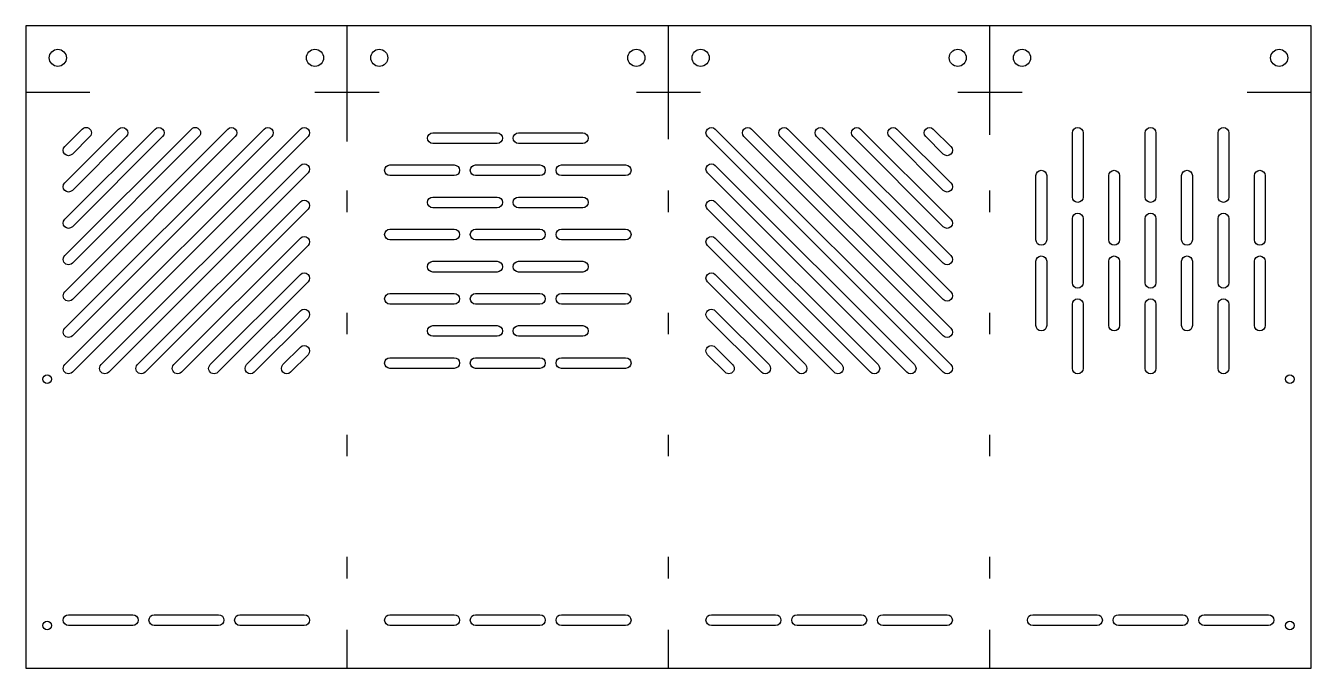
# Model space of a CAD drawing. Extents: x 0 to 600, y 0 to 300.
import ezdxf

# ---------------------------------------------------------------- set-up
doc = ezdxf.new("R2010")
doc.units = 0
for name, color, linetype in [('CUT', 1, 'Continuous'), ('FLANGE', 1, 'Continuous'), ('HATCH', 5, 'Continuous'), ('HOLE', 3, 'Continuous')]:
    doc.layers.add(name, color=color, linetype=linetype)

msp = doc.modelspace()

# ---------------------------------------------------------------- linework, layer by layer
at = {"layer": 'CUT'}
for p, q in [((150, 213), (150, 223)), ((300, 213), (300, 223)), ((450, 213), (450, 223)), ((150, 156), (150, 166)), ((300, 156), (300, 166)), ((450, 156), (450, 166)), ((150, 99), (150, 109)), ((300, 99), (300, 109)), ((450, 99), (450, 109)), ((150, 42), (150, 52)), ((300, 42), (300, 52)), ((450, 42), (450, 52))]:
    msp.add_line(p, q, dxfattribs=at)
msp.add_lwpolyline([(0, 0), (600, 0), (600, 300), (0, 300), (0, 0)], close=True, dxfattribs=at)
at = {"layer": 'FLANGE'}
for p, q in [((150, 246), (150, 300)), ((300, 247), (300, 300)), ((450, 249), (450, 300)), ((0, 269), (30, 269)), ((135, 269), (165, 269)), ((285, 269), (315, 269)), ((435, 269), (465, 269)), ((570, 269), (600, 269)), ((150, 0), (150, 18)), ((300, 0), (300, 18)), ((450, 0), (450, 18))]:
    msp.add_line(p, q, dxfattribs=at)
at = {"layer": 'HATCH'}
for points in [[(18.23, 141.77), (128.23, 251.77, -1), (131.77, 248.23), (21.77, 138.23, -1)], [(18.23, 158.74), (111.26, 251.77, -1), (114.8, 248.23), (21.77, 155.2, -1)], [(18.23, 175.71), (94.29, 251.77, -1), (97.83, 248.23), (21.77, 172.17, -1)], [(18.23, 192.68), (77.32, 251.77, -1), (80.86, 248.23), (21.77, 189.14, -1)], [(18.23, 209.65), (60.35, 251.77, -1), (63.89, 248.23), (21.77, 206.11, -1)], [(18.23, 226.62), (43.38, 251.77, -1), (46.91, 248.23), (21.77, 223.09, -1)], [(18.23, 243.59), (26.41, 251.77, -1), (29.94, 248.23), (21.77, 240.06, -1)], [(428.23, 138.23), (318.23, 248.23, -1), (321.77, 251.77), (431.77, 141.77, -1)], [(428.23, 155.2), (335.2, 248.23, -1), (338.74, 251.77), (431.77, 158.74, -1)], [(428.23, 172.17), (352.17, 248.23, -1), (355.71, 251.77), (431.77, 175.71, -1)], [(428.23, 189.14), (369.14, 248.23, -1), (372.68, 251.77), (431.77, 192.68, -1)], [(428.23, 206.11), (386.11, 248.23, -1), (389.65, 251.77), (431.77, 209.65, -1)], [(428.23, 223.09), (403.09, 248.23, -1), (406.62, 251.77), (431.77, 226.62, -1)], [(428.23, 240.06), (420.06, 248.23, -1), (423.59, 251.77), (431.77, 243.59, -1)], [(488.5, 220), (488.5, 250, -1), (493.5, 250), (493.5, 220, -1)], [(522.5, 220), (522.5, 250, -1), (527.5, 250), (527.5, 220, -1)], [(556.5, 220), (556.5, 250, -1), (561.5, 250), (561.5, 220, -1)], [(190, 250), (220, 250, -1), (220, 245), (190, 245, -1)], [(230, 250), (260, 250, -1), (260, 245), (230, 245, -1)], [(35.2, 141.77), (128.23, 234.8, -1), (131.77, 231.26), (38.74, 138.23, -1)], [(170, 235), (200, 235, -1), (200, 230), (170, 230, -1)], [(210, 235), (240, 235, -1), (240, 230), (210, 230, -1)], [(250, 235), (280, 235, -1), (280, 230), (250, 230, -1)], [(411.26, 138.23), (318.23, 231.26, -1), (321.77, 234.8), (414.8, 141.77, -1)], [(471.5, 200), (471.5, 230, -1), (476.5, 230), (476.5, 200, -1)], [(505.5, 200), (505.5, 230, -1), (510.5, 230), (510.5, 200, -1)], [(539.5, 200), (539.5, 230, -1), (544.5, 230), (544.5, 200, -1)], [(573.5, 200), (573.5, 230, -1), (578.5, 230), (578.5, 200, -1)], [(52.17, 141.77), (128.23, 217.83, -1), (131.77, 214.29), (55.71, 138.23, -1)], [(190, 220), (220, 220, -1), (220, 215), (190, 215, -1)], [(230, 220), (260, 220, -1), (260, 215), (230, 215, -1)], [(394.29, 138.23), (318.23, 214.29, -1), (321.77, 217.83), (397.83, 141.77, -1)], [(488.5, 180), (488.5, 210, -1), (493.5, 210), (493.5, 180, -1)], [(522.5, 180), (522.5, 210, -1), (527.5, 210), (527.5, 180, -1)], [(556.5, 180), (556.5, 210, -1), (561.5, 210), (561.5, 180, -1)], [(170, 205), (200, 205, -1), (200, 200), (170, 200, -1)], [(210, 205), (240, 205, -1), (240, 200), (210, 200, -1)], [(250, 205), (280, 205, -1), (280, 200), (250, 200, -1)], [(69.14, 141.77), (128.23, 200.86, -1), (131.77, 197.32), (72.68, 138.23, -1)], [(377.32, 138.23), (318.23, 197.32, -1), (321.77, 200.86), (380.86, 141.77, -1)], [(471.5, 160), (471.5, 190, -1), (476.5, 190), (476.5, 160, -1)], [(505.5, 160), (505.5, 190, -1), (510.5, 190), (510.5, 160, -1)], [(539.5, 160), (539.5, 190, -1), (544.5, 190), (544.5, 160, -1)], [(573.5, 160), (573.5, 190, -1), (578.5, 190), (578.5, 160, -1)], [(190, 190), (220, 190, -1), (220, 185), (190, 185, -1)], [(230, 190), (260, 190, -1), (260, 185), (230, 185, -1)], [(86.11, 141.77), (128.23, 183.89, -1), (131.77, 180.35), (89.65, 138.23, -1)], [(360.35, 138.23), (318.23, 180.35, -1), (321.77, 183.89), (363.89, 141.77, -1)], [(170, 175), (200, 175, -1), (200, 170), (170, 170, -1)], [(210, 175), (240, 175, -1), (240, 170), (210, 170, -1)], [(250, 175), (280, 175, -1), (280, 170), (250, 170, -1)], [(488.5, 140), (488.5, 170, -1), (493.5, 170), (493.5, 140, -1)], [(522.5, 140), (522.5, 170, -1), (527.5, 170), (527.5, 140, -1)], [(556.5, 140), (556.5, 170, -1), (561.5, 170), (561.5, 140, -1)], [(103.09, 141.77), (128.23, 166.91, -1), (131.77, 163.38), (106.62, 138.23, -1)], [(343.38, 138.23), (318.23, 163.38, -1), (321.77, 166.91), (346.91, 141.77, -1)], [(190, 160), (220, 160, -1), (220, 155), (190, 155, -1)], [(230, 160), (260, 160, -1), (260, 155), (230, 155, -1)], [(120.06, 141.77), (128.23, 149.94, -1), (131.77, 146.41), (123.59, 138.23, -1)], [(326.41, 138.23), (318.23, 146.41, -1), (321.77, 149.94), (329.94, 141.77, -1)], [(170, 145), (200, 145, -1), (200, 140), (170, 140, -1)], [(210, 145), (240, 145, -1), (240, 140), (210, 140, -1)], [(250, 145), (280, 145, -1), (280, 140), (250, 140, -1)], [(20, 25), (50, 25, -1), (50, 20), (20, 20, -1)], [(60, 25), (90, 25, -1), (90, 20), (60, 20, -1)], [(100, 25), (130, 25, -1), (130, 20), (100, 20, -1)], [(170, 25), (200, 25, -1), (200, 20), (170, 20, -1)], [(210, 25), (240, 25, -1), (240, 20), (210, 20, -1)], [(250, 25), (280, 25, -1), (280, 20), (250, 20, -1)], [(320, 25), (350, 25, -1), (350, 20), (320, 20, -1)], [(360, 25), (390, 25, -1), (390, 20), (360, 20, -1)], [(400, 25), (430, 25, -1), (430, 20), (400, 20, -1)], [(470, 25), (500, 25, -1), (500, 20), (470, 20, -1)], [(510, 25), (540, 25, -1), (540, 20), (510, 20, -1)], [(550, 25), (580, 25, -1), (580, 20), (550, 20, -1)]]:
    msp.add_lwpolyline(points, format="xyb", close=True, dxfattribs=at)
at = {"layer": 'HOLE'}
for centre, radius in [((15, 285), 4), ((135, 285), 4), ((165, 285), 4), ((285, 285), 4), ((315, 285), 4), ((435, 285), 4), ((465, 285), 4), ((585, 285), 4), ((10, 135), 2), ((590, 135), 2), ((10, 20), 2), ((590, 20), 2)]:
    msp.add_circle(centre, radius, dxfattribs=at)

doc.saveas('drawing.dxf')
